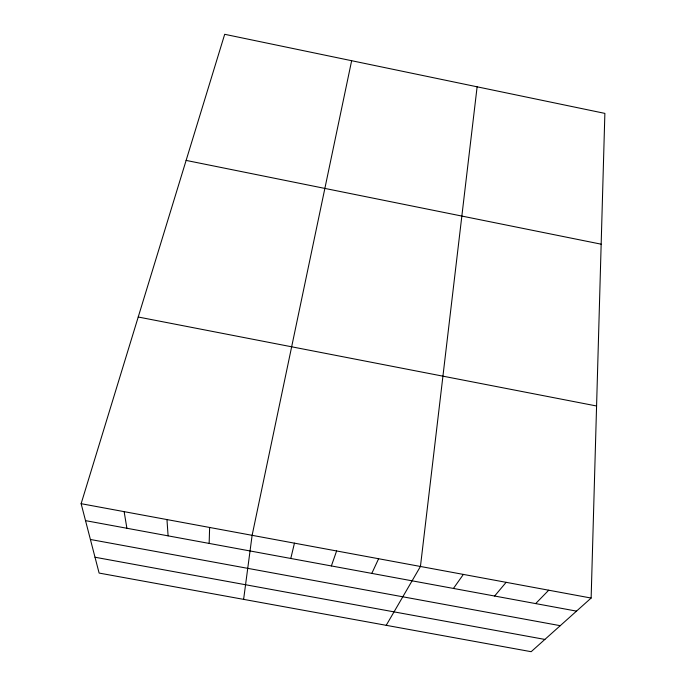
<?xml version="1.0" encoding="UTF-8"?>
<svg xmlns="http://www.w3.org/2000/svg" width="686" height="686" viewBox="0 0 686 686"><rect width="100%" height="100%" fill="white"/><g stroke="black" fill="none" stroke-linecap="round" stroke-linejoin="round"><path stroke-width="1.03" d="M591.135 598.055L604.872 113.387L224.691 34.3L81.128 503.687L99.11 573.067L531.161 651.7L591.135 598.055L81.128 503.687M209.153 543.423L209.624 527.457M477.122 86.813L420.441 566.473L386.209 625.323M243.616 599.367L252.122 535.32L351.644 60.711M290.787 558.464L294.448 543.158M331.372 565.95L336.612 550.961M371.812 573.402L378.612 558.73M453.437 588.442L463.376 574.414M494.623 596.031L506.131 582.328M535.655 603.594L548.723 590.209M85.527 520.64L576.523 611.123M90.406 539.479L560.248 625.683M95.011 557.238L544.881 639.429M138.22 317.009L596.58 405.992M186.12 160.413L601.168 244.182M124.132 511.645L126.893 528.263M166.964 519.568L168.096 535.86"/></g></svg>
